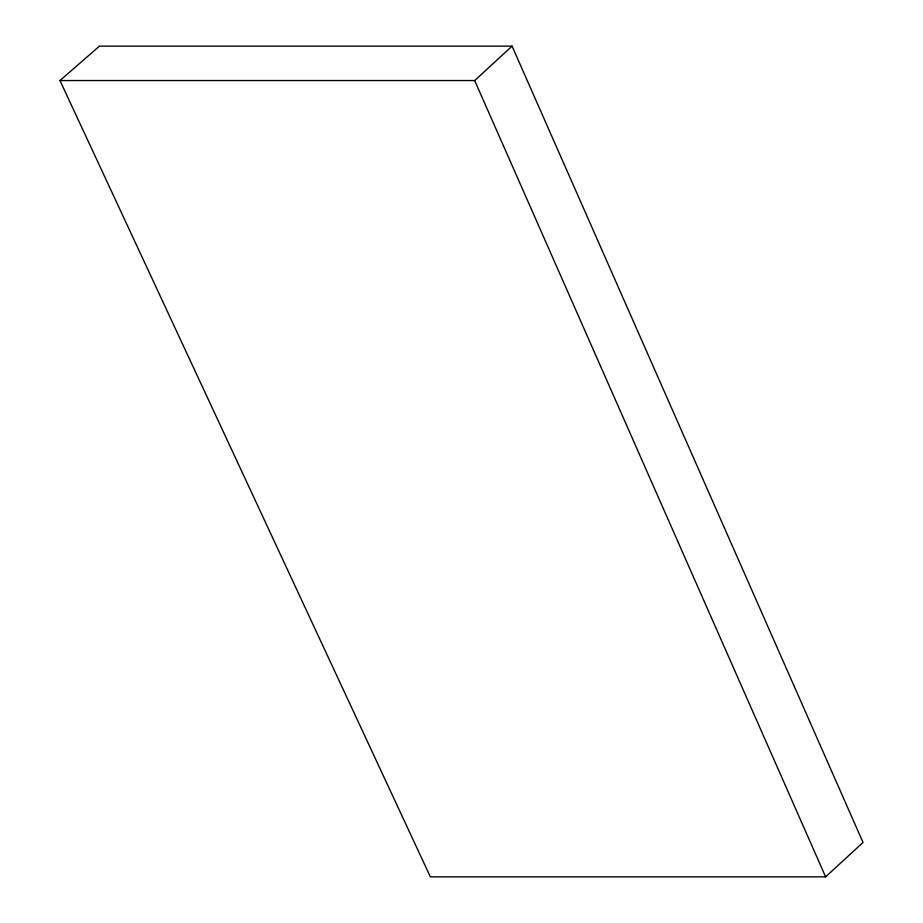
<?xml version="1.0" encoding="UTF-8"?>
<svg xmlns="http://www.w3.org/2000/svg" width="923" height="923" viewBox="0 0 923 923"><rect width="100%" height="100%" fill="white"/><g stroke="black" fill="none" stroke-linecap="round" stroke-linejoin="round"><path stroke-width="1.38" d="M59.972 80.555L474.676 80.555L512.08 46.15L863.028 842.445L825.624 876.85L430.36 876.85L59.972 80.555L99.453 46.15L512.08 46.15M474.676 80.555L825.624 876.85"/></g></svg>
